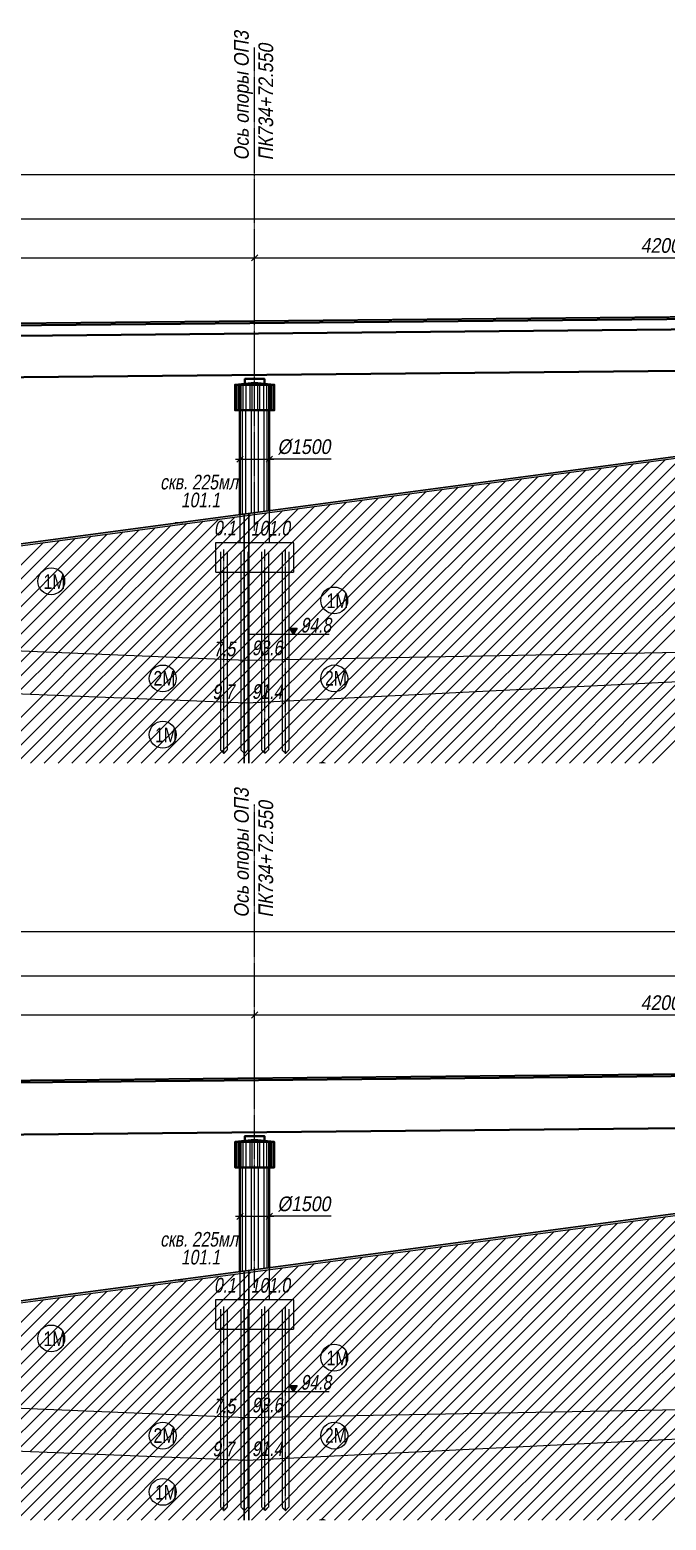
# Model space of a CAD drawing. Header units: millimetres. Extents: x 1864 to 10174863, y -4887456 to 5366151.
# Drawn here: x 9084154 to 9116706, y 274184 to 350395 of the extents above; entities that cross this region are included whole.
import ezdxf

# ---------------------------------------------------------------- set-up
doc = ezdxf.new("R2010")
doc.units = ezdxf.units.MM
doc.linetypes.add('CENTER', pattern=[50.8, 31.75, -6.35, 6.35, -6.35])
doc.linetypes.add('DASHED', pattern=[7, 5, -2, 0])
for name, color, linetype, lineweight in [('C-GEOL-GRSL', 94, 'Continuous', 15), ('S-BALK', 150, 'Continuous', 40), ('S-BETN', 2, 'Continuous', 40), ('S-GRID', 1, 'CENTER', 20), ('S-GRID-TRASSA', 4, 'CENTER', 30), ('S-OPOR', 2, 'Continuous', 40), ('S-OPOR-NVEL', 7, 'DASHED', 20), ('S-TEXT', 4, 'Continuous', 30), ('S-ZEML', 32, 'Земля1', 30), ('T-DIMS', 3, 'Continuous', 30), ('T-TEXT', 4, 'Continuous', 30)]:
    doc.layers.add(name, color=color, linetype=linetype, lineweight=lineweight)
for name, color, linetype in [('C-GEOL-PATT', 250, 'Continuous'), ('C-GEOL-SCVG', 60, 'Continuous'), ('S-PATT', 252, 'Continuous'), ('Текст', 7, 'Continuous')]:
    doc.layers.add(name, color=color, linetype=linetype)
doc.styles.add('TM', font='mipgost.shx', dxfattribs={"width": 0.9, "oblique": 10})
doc.styles.add('Тип А прямой', font='mipgost.shx', dxfattribs={"width": 0.8})
doc.linetypes.add('Земля1', pattern='A,24,[3,ltsnew.shx,S=6,R=0,X=-6,Y=-6],3,[3,ltsnew.shx,S=6,R=0,X=-6,Y=-6],3,[3,ltsnew.shx,S=6,R=0,X=-6,Y=-6],0', length=30)
doc.dimstyles.new('TM', dxfattribs={"dimscale": 0, "dimtxt": 3, "dimasz": 1.25, "dimexe": 0.9, "dimexo": 1, "dimgap": 1, "dimtad": 1, "dimdec": 0, "dimdsep": 46, "dimtxsty": 'TM', "dimblk1": 'OBLIQUE', "dimblk2": 'OBLIQUE', "dimsah": 1, "dimcen": 3, "dimdle": 0.9, "dimclrt": 7, "dimadec": 0, "dimazin": 0, "dimtfac": 1, "dimtdec": 0, "dimtmove": 1, "dimatfit": 2, "dimldrblk": 'NONE', "dimfxl": 1, "dimtfill": 1, "dimtolj": 1, "dimlwd": 15, "dimlwe": 15, "dimarcsym": 0})

# ---------------------------------------------------------------- blocks, each defined once
blk = doc.blocks.new('_OBLIQUE')
at = {"color": 0, "linetype": 'ByBlock', "lineweight": -2}
blk.add_line((0.5, 0.5), (-0.5, -0.5), dxfattribs=at)
blk = doc.blocks.new('*D759')
at = {"layer": 'Defpoints', "color": 0, "transparency": 16777216}
for p in [(9095655, 338736), (9095655, 335505), (9032655, 334899)]:
    blk.add_point(p, dxfattribs=at)
at = {"layer": 'T-DIMS', "color": 0, "linetype": 'Continuous', "lineweight": 15, "transparency": 16777216}
blk.add_line((9032430, 338736), (9095880, 338736), dxfattribs=at)
at = {"layer": 'T-DIMS', "color": 0, "lineweight": 15, "transparency": 16777216}
for p, q in [((9032655, 335149), (9032655, 338961)), ((9095655, 335755), (9095655, 338961))]:
    blk.add_line(p, q, dxfattribs=at)
at = {"layer": 'T-DIMS', "color": 0, "lineweight": 15, "transparency": 16777216, "xscale": 312.5, "yscale": 312.5, "zscale": 312.5, "rotation": 180}
blk.add_blockref('_OBLIQUE', (9032655, 338736), dxfattribs=at)
at = {"layer": 'T-DIMS', "color": 0, "lineweight": 15, "transparency": 16777216, "xscale": 312.5, "yscale": 312.5, "zscale": 312.5}
blk.add_blockref('_OBLIQUE', (9095655, 338736), dxfattribs=at)
at = {"layer": 'T-DIMS', "color": 7, "transparency": 16777216, "insert": (9064155, 339361), "char_height": 750, "attachment_point": 5, "style": 'TM', "bg_fill": 3, "box_fill_scale": 1.1, "bg_fill_color": 256, "bg_fill_true_color": 13158600, "bg_fill_transparency": 0}
blk.add_mtext('\\A1;63000', dxfattribs=at)
blk = doc.blocks.new('_None')
blk = doc.blocks.new('*D760')
at = {"layer": 'Defpoints', "color": 0, "transparency": 16777216}
for p in [(9137655, 338736), (9095655, 335505), (9137655, 335909)]:
    blk.add_point(p, dxfattribs=at)
at = {"layer": 'T-DIMS', "color": 0, "linetype": 'Continuous', "lineweight": 15, "transparency": 16777216}
blk.add_line((9095430, 338736), (9137880, 338736), dxfattribs=at)
at = {"layer": 'T-DIMS', "color": 0, "lineweight": 15, "transparency": 16777216}
for p, q in [((9095655, 335755), (9095655, 338961)), ((9137655, 336159), (9137655, 338961))]:
    blk.add_line(p, q, dxfattribs=at)
at = {"layer": 'T-DIMS', "color": 0, "lineweight": 15, "transparency": 16777216, "xscale": 312.5, "yscale": 312.5, "zscale": 312.5, "rotation": 180}
blk.add_blockref('_OBLIQUE', (9095655, 338736), dxfattribs=at)
at = {"layer": 'T-DIMS', "color": 0, "lineweight": 15, "transparency": 16777216, "xscale": 312.5, "yscale": 312.5, "zscale": 312.5}
blk.add_blockref('_OBLIQUE', (9137655, 338736), dxfattribs=at)
at = {"layer": 'T-DIMS', "color": 7, "transparency": 16777216, "insert": (9116655, 339361), "char_height": 750, "attachment_point": 5, "style": 'TM', "bg_fill": 3, "box_fill_scale": 1.1, "bg_fill_color": 256, "bg_fill_true_color": 13158600, "bg_fill_transparency": 0}
blk.add_mtext('\\A1;42000', dxfattribs=at)
blk = doc.blocks.new('*D748')
at = {"layer": 'Defpoints', "color": 0, "transparency": 16777216}
for p in [(9138055, 340732), (9138055, 335808), (8969255, 334183)]:
    blk.add_point(p, dxfattribs=at)
at = {"layer": 'T-DIMS', "color": 0, "linetype": 'Continuous', "lineweight": 15, "transparency": 16777216}
blk.add_line((8969030, 340732), (9138280, 340732), dxfattribs=at)
at = {"layer": 'T-DIMS', "color": 0, "lineweight": 15, "transparency": 16777216}
for p, q in [((8969255, 334433), (8969255, 340957)), ((9138055, 336058), (9138055, 340957))]:
    blk.add_line(p, q, dxfattribs=at)
at = {"layer": 'T-DIMS', "color": 0, "lineweight": 15, "transparency": 16777216, "xscale": 312.5, "yscale": 312.5, "zscale": 312.5, "rotation": 180}
blk.add_blockref('_OBLIQUE', (8969255, 340732), dxfattribs=at)
at = {"layer": 'T-DIMS', "color": 0, "lineweight": 15, "transparency": 16777216, "xscale": 312.5, "yscale": 312.5, "zscale": 312.5}
blk.add_blockref('_OBLIQUE', (9138055, 340732), dxfattribs=at)
at = {"layer": 'T-DIMS', "color": 7, "transparency": 16777216, "insert": (9053655, 341357), "char_height": 750, "attachment_point": 5, "style": 'TM', "bg_fill": 3, "box_fill_scale": 1.1, "bg_fill_color": 256, "bg_fill_true_color": 13158600, "bg_fill_transparency": 0}
blk.add_mtext('\\A1;168800', dxfattribs=at)
blk = doc.blocks.new('*D752')
at = {"layer": 'Defpoints', "color": 0, "transparency": 16777216}
for p in [(9144005, 342998), (9144005, 335745), (8963406, 334128)]:
    blk.add_point(p, dxfattribs=at)
at = {"layer": 'T-DIMS', "color": 0, "linetype": 'Continuous', "lineweight": 15, "transparency": 16777216}
blk.add_line((8963181, 342998), (9144230, 342998), dxfattribs=at)
at = {"layer": 'T-DIMS', "color": 0, "lineweight": 15, "transparency": 16777216}
for p, q in [((8963406, 334378), (8963406, 343223)), ((9144005, 335995), (9144005, 343223))]:
    blk.add_line(p, q, dxfattribs=at)
at = {"layer": 'T-DIMS', "color": 0, "lineweight": 15, "transparency": 16777216, "xscale": 312.5, "yscale": 312.5, "zscale": 312.5, "rotation": 180}
blk.add_blockref('_OBLIQUE', (8963406, 342998), dxfattribs=at)
at = {"layer": 'T-DIMS', "color": 0, "lineweight": 15, "transparency": 16777216, "xscale": 312.5, "yscale": 312.5, "zscale": 312.5}
blk.add_blockref('_OBLIQUE', (9144005, 342998), dxfattribs=at)
at = {"layer": 'T-DIMS', "color": 7, "transparency": 16777216, "insert": (9053705, 343623), "char_height": 750, "attachment_point": 5, "style": 'TM', "bg_fill": 3, "box_fill_scale": 1.1, "bg_fill_color": 256, "bg_fill_true_color": 13158600, "bg_fill_transparency": 0}
blk.add_mtext('\\A1;180600', dxfattribs=at)
blk = doc.blocks.new('*D765')
at = {"layer": 'Defpoints', "color": 0, "transparency": 16777216}
blk.add_point((9094905, 328440), dxfattribs=at)
at = {"layer": 'T-DIMS', "color": 0, "lineweight": 15, "transparency": 16777216}
for p, q in [((9094905, 328690), (9094905, 328665)), ((9096405, 328690), (9096405, 328665))]:
    blk.add_line(p, q, dxfattribs=at)
at = {"layer": 'T-DIMS', "color": 0, "linetype": 'Continuous', "lineweight": 15, "transparency": 16777216}
for p, q in [((9094680, 328440), (9096630, 328440)), ((9099576, 328440), (9096405, 328440))]:
    blk.add_line(p, q, dxfattribs=at)
at = {"layer": 'T-DIMS', "color": 0, "lineweight": 15, "transparency": 16777216, "xscale": 312.5, "yscale": 312.5, "zscale": 312.5, "rotation": 180}
blk.add_blockref('_OBLIQUE', (9094905, 328440), dxfattribs=at)
at = {"layer": 'T-DIMS', "color": 7, "transparency": 16777216, "insert": (9098176, 329065), "char_height": 750, "attachment_point": 5, "style": 'TM', "bg_fill": 3, "box_fill_scale": 1.1, "bg_fill_color": 256, "bg_fill_true_color": 13158600, "bg_fill_transparency": 0}
blk.add_mtext('\\A1;%%c1500', dxfattribs=at)
at = {"layer": 'Defpoints', "color": 0, "transparency": 16777216}
blk.add_point((9096405, 328440), dxfattribs=at)
blk.add_point((9096405, 328440), dxfattribs=at)
at = {"layer": 'T-DIMS', "color": 0, "lineweight": 15, "transparency": 16777216, "xscale": 312.5, "yscale": 312.5, "zscale": 312.5}
blk.add_blockref('_OBLIQUE', (9096405, 328440), dxfattribs=at)
blk = doc.blocks.new('*D737')
at = {"layer": 'Defpoints', "color": 0, "transparency": 16777216}
for p in [(9095655, 300018), (9095655, 296787), (9032655, 296180)]:
    blk.add_point(p, dxfattribs=at)
at = {"layer": 'T-DIMS', "color": 0, "linetype": 'Continuous', "lineweight": 15, "transparency": 16777216}
blk.add_line((9032430, 300018), (9095880, 300018), dxfattribs=at)
at = {"layer": 'T-DIMS', "color": 0, "lineweight": 15, "transparency": 16777216}
for p, q in [((9032655, 296430), (9032655, 300243)), ((9095655, 297037), (9095655, 300243))]:
    blk.add_line(p, q, dxfattribs=at)
at = {"layer": 'T-DIMS', "color": 0, "lineweight": 15, "transparency": 16777216, "xscale": 312.5, "yscale": 312.5, "zscale": 312.5, "rotation": 180}
blk.add_blockref('_OBLIQUE', (9032655, 300018), dxfattribs=at)
at = {"layer": 'T-DIMS', "color": 0, "lineweight": 15, "transparency": 16777216, "xscale": 312.5, "yscale": 312.5, "zscale": 312.5}
blk.add_blockref('_OBLIQUE', (9095655, 300018), dxfattribs=at)
at = {"layer": 'T-DIMS', "color": 7, "transparency": 16777216, "insert": (9064155, 300643), "char_height": 750, "attachment_point": 5, "style": 'TM', "bg_fill": 3, "box_fill_scale": 1.1, "bg_fill_color": 256, "bg_fill_true_color": 13158600, "bg_fill_transparency": 0}
blk.add_mtext('\\A1;63000', dxfattribs=at)
blk = doc.blocks.new('*D738')
at = {"layer": 'Defpoints', "color": 0, "transparency": 16777216}
for p in [(9137655, 300018), (9095655, 296787), (9137655, 297191)]:
    blk.add_point(p, dxfattribs=at)
at = {"layer": 'T-DIMS', "color": 0, "linetype": 'Continuous', "lineweight": 15, "transparency": 16777216}
blk.add_line((9095430, 300018), (9137880, 300018), dxfattribs=at)
at = {"layer": 'T-DIMS', "color": 0, "lineweight": 15, "transparency": 16777216}
for p, q in [((9095655, 297037), (9095655, 300243)), ((9137655, 297441), (9137655, 300243))]:
    blk.add_line(p, q, dxfattribs=at)
at = {"layer": 'T-DIMS', "color": 0, "lineweight": 15, "transparency": 16777216, "xscale": 312.5, "yscale": 312.5, "zscale": 312.5, "rotation": 180}
blk.add_blockref('_OBLIQUE', (9095655, 300018), dxfattribs=at)
at = {"layer": 'T-DIMS', "color": 0, "lineweight": 15, "transparency": 16777216, "xscale": 312.5, "yscale": 312.5, "zscale": 312.5}
blk.add_blockref('_OBLIQUE', (9137655, 300018), dxfattribs=at)
at = {"layer": 'T-DIMS', "color": 7, "transparency": 16777216, "insert": (9116655, 300643), "char_height": 750, "attachment_point": 5, "style": 'TM', "bg_fill": 3, "box_fill_scale": 1.1, "bg_fill_color": 256, "bg_fill_true_color": 13158600, "bg_fill_transparency": 0}
blk.add_mtext('\\A1;42000', dxfattribs=at)
blk = doc.blocks.new('*D729')
at = {"layer": 'Defpoints', "color": 0, "transparency": 16777216}
for p in [(9138055, 302014), (9138055, 297090), (8969255, 295465)]:
    blk.add_point(p, dxfattribs=at)
at = {"layer": 'T-DIMS', "color": 0, "linetype": 'Continuous', "lineweight": 15, "transparency": 16777216}
blk.add_line((8969030, 302014), (9138280, 302014), dxfattribs=at)
at = {"layer": 'T-DIMS', "color": 0, "lineweight": 15, "transparency": 16777216}
for p, q in [((8969255, 295715), (8969255, 302239)), ((9138055, 297340), (9138055, 302239))]:
    blk.add_line(p, q, dxfattribs=at)
at = {"layer": 'T-DIMS', "color": 0, "lineweight": 15, "transparency": 16777216, "xscale": 312.5, "yscale": 312.5, "zscale": 312.5, "rotation": 180}
blk.add_blockref('_OBLIQUE', (8969255, 302014), dxfattribs=at)
at = {"layer": 'T-DIMS', "color": 0, "lineweight": 15, "transparency": 16777216, "xscale": 312.5, "yscale": 312.5, "zscale": 312.5}
blk.add_blockref('_OBLIQUE', (9138055, 302014), dxfattribs=at)
at = {"layer": 'T-DIMS', "color": 7, "transparency": 16777216, "insert": (9053655, 302639), "char_height": 750, "attachment_point": 5, "style": 'TM', "bg_fill": 3, "box_fill_scale": 1.1, "bg_fill_color": 256, "bg_fill_true_color": 13158600, "bg_fill_transparency": 0}
blk.add_mtext('\\A1;168800', dxfattribs=at)
blk = doc.blocks.new('*D733')
at = {"layer": 'Defpoints', "color": 0, "transparency": 16777216}
for p in [(9144005, 304280), (9144005, 297027), (8963406, 295410)]:
    blk.add_point(p, dxfattribs=at)
at = {"layer": 'T-DIMS', "color": 0, "linetype": 'Continuous', "lineweight": 15, "transparency": 16777216}
blk.add_line((8963181, 304280), (9144230, 304280), dxfattribs=at)
at = {"layer": 'T-DIMS', "color": 0, "lineweight": 15, "transparency": 16777216}
for p, q in [((8963406, 295660), (8963406, 304505)), ((9144005, 297277), (9144005, 304505))]:
    blk.add_line(p, q, dxfattribs=at)
at = {"layer": 'T-DIMS', "color": 0, "lineweight": 15, "transparency": 16777216, "xscale": 312.5, "yscale": 312.5, "zscale": 312.5, "rotation": 180}
blk.add_blockref('_OBLIQUE', (8963406, 304280), dxfattribs=at)
at = {"layer": 'T-DIMS', "color": 0, "lineweight": 15, "transparency": 16777216, "xscale": 312.5, "yscale": 312.5, "zscale": 312.5}
blk.add_blockref('_OBLIQUE', (9144005, 304280), dxfattribs=at)
at = {"layer": 'T-DIMS', "color": 7, "transparency": 16777216, "insert": (9053705, 304905), "char_height": 750, "attachment_point": 5, "style": 'TM', "bg_fill": 3, "box_fill_scale": 1.1, "bg_fill_color": 256, "bg_fill_true_color": 13158600, "bg_fill_transparency": 0}
blk.add_mtext('\\A1;180600', dxfattribs=at)
blk = doc.blocks.new('*D746')
at = {"layer": 'Defpoints', "color": 0, "transparency": 16777216}
blk.add_point((9094905, 289722), dxfattribs=at)
at = {"layer": 'T-DIMS', "color": 0, "linetype": 'Continuous', "lineweight": 15, "transparency": 16777216}
for p, q in [((9094680, 289722), (9096630, 289722)), ((9099576, 289722), (9096405, 289722))]:
    blk.add_line(p, q, dxfattribs=at)
at = {"layer": 'T-DIMS', "color": 0, "lineweight": 15, "transparency": 16777216}
for p, q in [((9094905, 289972), (9094905, 289947)), ((9096405, 289972), (9096405, 289947))]:
    blk.add_line(p, q, dxfattribs=at)
at = {"layer": 'T-DIMS', "color": 0, "lineweight": 15, "transparency": 16777216, "xscale": 312.5, "yscale": 312.5, "zscale": 312.5, "rotation": 180}
blk.add_blockref('_OBLIQUE', (9094905, 289722), dxfattribs=at)
at = {"layer": 'T-DIMS', "color": 7, "transparency": 16777216, "insert": (9098176, 290347), "char_height": 750, "attachment_point": 5, "style": 'TM', "bg_fill": 3, "box_fill_scale": 1.1, "bg_fill_color": 256, "bg_fill_true_color": 13158600, "bg_fill_transparency": 0}
blk.add_mtext('\\A1;%%c1500', dxfattribs=at)
at = {"layer": 'Defpoints', "color": 0, "transparency": 16777216}
blk.add_point((9096405, 289722), dxfattribs=at)
blk.add_point((9096405, 289722), dxfattribs=at)
at = {"layer": 'T-DIMS', "color": 0, "lineweight": 15, "transparency": 16777216, "xscale": 312.5, "yscale": 312.5, "zscale": 312.5}
blk.add_blockref('_OBLIQUE', (9096405, 289722), dxfattribs=at)

msp = doc.modelspace()

# ---------------------------------------------------------------- hatches: boundary and pattern name
at = {"layer": 'C-GEOL-PATT'}
h = msp.add_hatch(dxfattribs=at)
h.set_pattern_fill('FG_35', color=256, scale=100, style=0)
h.set_pattern_definition([(0, (8968905.3, 224991.9), (600, 600), [500, -700]), (18.43495, (8969005.3, 224891.9), (600.0004, 600), [316.228, -1581.1386]), (161.56505, (8969305.3, 224791.9), (-600.0004, 600), [316.228, -1581.1386]), (26.56505, (8969105.3, 224691.9), (600.0002, 600.0001), [223.607, -2459.6748]), (135, (8969205.3, 224591.9), (-600, -600), [141.4214, -707.1068]), (71.56505, (8969105.3, 224291.9), (600.0001, 600.00035), [316.228, -1581.1397])])
h.paths.add_polyline_path([(8967605.3, 327691.9), (8969105.3, 327691.9), (8985805.3, 326696.2), (8993588.7, 322288.5), (9019745.7, 322291.4), (9024105.3, 323266.2), (9049405.3, 323506.2), (9060105.3, 326586.2), (9066805.3, 326426.2), (9077605.3, 323496.2), (9078805.3, 323466.2), (9095238.3, 325657.3), (9127405.3, 329946.2), (9138699.3, 330626.5), (9138723.6, 330528), (9127405.3, 329846.2), (9095238.3, 325557.3), (9078805.3, 323366.2), (9077605.3, 323396.2), (9066805.3, 326326.2), (9060105.3, 326486.2), (9049405.3, 323406.2), (9024105.3, 323166.2), (9019733, 322288.5), (8993367.1, 322314), (8985805.3, 326596.2), (8969105.3, 327591.9), (8967605.3, 327591.9)])
h = msp.add_hatch(dxfattribs=at)
h.set_pattern_fill('FG_35', color=256, scale=100, style=0)
h.set_pattern_definition([(0, (8968905.3, 186273.6), (600, 600), [500, -700]), (18.43495, (8969005.3, 186173.6), (600.0004, 600), [316.228, -1581.1386]), (161.56505, (8969305.3, 186073.6), (-600.0004, 600), [316.228, -1581.1386]), (26.56505, (8969105.3, 185973.6), (600.0002, 600.0001), [223.607, -2459.6748]), (135, (8969205.3, 185873.6), (-600, -600), [141.4214, -707.1068]), (71.56505, (8969105.3, 185573.6), (600.0001, 600.00035), [316.228, -1581.1397])])
h.paths.add_polyline_path([(8967605.3, 288973.6), (8969105.3, 288973.6), (8985805.3, 287977.9), (8993588.7, 283570.2), (9019745.7, 283573), (9024105.3, 284547.9), (9049405.3, 284787.9), (9060105.3, 287867.9), (9066805.3, 287707.9), (9077605.3, 284777.9), (9078805.3, 284747.9), (9095238.3, 286938.9), (9127405.3, 291227.9), (9138699.3, 291908.2), (9138723.6, 291809.7), (9127405.3, 291127.9), (9095238.3, 286838.9), (9078805.3, 284647.9), (9077605.3, 284677.9), (9066805.3, 287607.9), (9060105.3, 287767.9), (9049405.3, 284687.9), (9024105.3, 284447.9), (9019733, 283570.2), (8993367.1, 283595.7), (8985805.3, 287877.9), (8969105.3, 288873.6), (8967605.3, 288873.6)])
at = {"layer": 'Текст'}
h = msp.add_hatch(color=5, dxfattribs=at)
h.dxf.hatch_style = 1
h.paths.add_polyline_path([(9097440.3, 319790.5), (9097636.8, 319490.7), (9097833.3, 319790.5)])
h = msp.add_hatch(color=5, dxfattribs=at)
h.dxf.hatch_style = 1
h.paths.add_polyline_path([(9097440.3, 281072.2), (9097636.8, 280772.4), (9097833.3, 281072.2)])

# ---------------------------------------------------------------- linework, layer by layer
at = {"layer": 'C-GEOL-GRSL'}
for p, q in [((9032225.3, 320791.9), (9095238.3, 318154)), ((9095238.3, 318154), (9137133.3, 318933)), ((9095239, 315960.5), (9032225.3, 318491.9)), ((9137135.4, 318030.8), (9095239, 315960.5)), ((9032225.3, 282073.6), (9095238.3, 279435.7)), ((9095239, 277242.2), (9032225.3, 279773.6)), ((9095238.3, 279435.7), (9137133.3, 280214.7)), ((9137135.4, 279312.5), (9095239, 277242.2))]:
    msp.add_line(p, q, dxfattribs=at)
for points in [[(9019733, 322288.5), (9020187, 322290), (9024105.3, 323166.2), (9049405.3, 323406.2), (9060105.3, 326486.2), (9066805.3, 326326.2), (9077605.3, 323396.2), (9078805.3, 323366.2), (9127405.3, 329846.2), (9138723.6, 330528)], [(9019733, 283570.2), (9020187, 283571.7), (9024105.3, 284447.9), (9049405.3, 284687.9), (9060105.3, 287767.9), (9066805.3, 287607.9), (9077605.3, 284677.9), (9078805.3, 284647.9), (9127405.3, 291127.9), (9138723.6, 291809.7)]]:
    msp.add_lwpolyline(points, dxfattribs=at)
for centre in [(9085248.9, 322195.4), (9099725, 321215.1), (9090955.3, 317225), (9099727.8, 317228), (9090955.3, 314351.9), (9085248.9, 283477.1), (9099725, 282496.8), (9090955.3, 278506.7), (9099727.8, 278509.7), (9090955.3, 275633.6)]:
    msp.add_circle(centre, 687.5, dxfattribs=at)
for centre in [(9099117.1, 312230.1), (9099117.1, 273511.8)]:
    msp.add_arc(centre, 687.5, 77.829899, 102.170101, dxfattribs=at)
at = {"layer": 'C-GEOL-PATT', "linetype": 'Continuous', "ltscale": 1.75}
for p, q in [((9112383.1, 318472.8), (9123195.2, 329284.9)), ((9113103.6, 318486.2), (9124011.1, 329393.6)), ((9113824.1, 318499.6), (9124827, 329502.4)), ((9114544.6, 318513), (9125642.9, 329611.2)), ((9115265.1, 318526.4), (9126458.8, 329720)), ((9115985.6, 318539.8), (9127274.7, 329828.8)), ((9107339.7, 318379), (9117484, 328523.4)), ((9108060.2, 318392.4), (9118299.9, 328632.2)), ((9108780.7, 318405.8), (9119115.8, 328740.9)), ((9109501.2, 318419.2), (9119931.7, 328849.7)), ((9110221.7, 318432.6), (9120747.6, 328958.5)), ((9110942.2, 318446), (9121563.5, 329067.3)), ((9111662.6, 318459.4), (9122379.4, 329176.1)), ((9102296.2, 318285.2), (9111772.9, 327761.9)), ((9103016.7, 318298.6), (9112588.7, 327870.7)), ((9103737.2, 318312), (9113404.6, 327979.4)), ((9104457.7, 318325.4), (9114220.5, 328088.2)), ((9105178.2, 318338.8), (9115036.4, 328197)), ((9105898.7, 318352.2), (9115852.3, 328305.8)), ((9106619.2, 318365.6), (9116668.2, 328414.6)), ((9097252.7, 318191.4), (9106061.7, 327000.4)), ((9097973.2, 318204.8), (9106877.5, 327109.2)), ((9098693.7, 318218.2), (9107693.4, 327218)), ((9099414.2, 318231.6), (9108509.3, 327326.7)), ((9100134.7, 318245), (9109325.2, 327435.5)), ((9100855.2, 318258.4), (9110141.1, 327544.3)), ((9101575.7, 318271.8), (9110957, 327653.1)), ((9092385, 318273.4), (9100350.5, 326238.9)), ((9093063.7, 318245), (9101166.4, 326347.7)), ((9093742.4, 318216.6), (9101982.2, 326456.5)), ((9094421.1, 318188.2), (9102798.1, 326565.2)), ((9095099.8, 318159.8), (9103614, 326674)), ((9095811.7, 318164.6), (9104429.9, 326782.8)), ((9096532.2, 318178), (9105245.8, 326891.6)), ((9087634.2, 318472.3), (9094639.3, 325477.4)), ((9088312.9, 318443.9), (9095455.2, 325586.2)), ((9088991.6, 318415.5), (9096271, 325695)), ((9089670.3, 318387.1), (9097086.9, 325803.8)), ((9090348.9, 318358.7), (9097902.8, 325912.5)), ((9091027.6, 318330.2), (9098718.7, 326021.3)), ((9091706.3, 318301.8), (9099534.6, 326130.1)), ((9082883.4, 318671.2), (9088928.1, 324715.9)), ((9083562.1, 318642.8), (9089744, 324824.7)), ((9084240.7, 318614.4), (9090559.9, 324933.5)), ((9084919.4, 318586), (9091375.7, 325042.3)), ((9085598.1, 318557.5), (9092191.6, 325151)), ((9086276.8, 318529.1), (9093007.5, 325259.8)), ((9086955.5, 318500.7), (9093823.4, 325368.6)), ((9079489.9, 318813.3), (9084848.7, 324172)), ((9080168.6, 318784.8), (9085664.5, 324280.8)), ((9080847.3, 318756.4), (9086480.4, 324389.6)), ((9081526, 318728), (9087296.3, 324498.3)), ((9082204.7, 318699.6), (9088112.2, 324607.1)), ((9113176.5, 312902.2), (9117332.7, 317058.4)), ((9113883.6, 312902.2), (9118076.7, 317095.4)), ((9114590.7, 312902.2), (9118820.8, 317132.3)), ((9115297.8, 312902.2), (9119564.9, 317169.3)), ((9116004.9, 312902.2), (9120308.9, 317206.3)), ((9081357, 312902.2), (9084833.3, 316378.6)), ((9082064.1, 312902.2), (9085513.1, 316351.2)), ((9082771.2, 312902.2), (9086192.9, 316323.9)), ((9083478.3, 312902.2), (9086872.7, 316296.6)), ((9098327.4, 312902.2), (9101707.2, 316282)), ((9099034.5, 312902.2), (9102451.2, 316319)), ((9099741.6, 312902.2), (9103195.3, 316355.9)), ((9100448.7, 312902.2), (9103939.4, 316392.9)), ((9101155.8, 312902.2), (9104683.5, 316429.9)), ((9101862.9, 312902.2), (9105427.5, 316466.8)), ((9102570, 312902.2), (9106171.6, 316503.8)), ((9103277.1, 312902.2), (9106915.7, 316540.8)), ((9103984.2, 312902.2), (9107659.7, 316577.8)), ((9104691.3, 312902.2), (9108403.8, 316614.7)), ((9105398.4, 312902.2), (9109147.9, 316651.7)), ((9106105.5, 312902.2), (9109891.9, 316688.7)), ((9106812.6, 312902.2), (9110636, 316725.6)), ((9107519.7, 312902.2), (9111380.1, 316762.6)), ((9108226.8, 312902.2), (9112124.2, 316799.6)), ((9108933.9, 312902.2), (9112868.2, 316836.6)), ((9109641, 312902.2), (9113612.3, 316873.5)), ((9110348.1, 312902.2), (9114356.4, 316910.5)), ((9111055.2, 312902.2), (9115100.4, 316947.5)), ((9111762.3, 312902.2), (9115844.5, 316984.4)), ((9112469.4, 312902.2), (9116588.6, 317021.4)), ((9084185.4, 312902.2), (9087552.5, 316269.3)), ((9084892.5, 312902.2), (9088232.3, 316242)), ((9085599.6, 312902.2), (9088912.1, 316214.7)), ((9086306.7, 312902.2), (9089591.9, 316187.4)), ((9087013.8, 312902.2), (9090271.7, 316160.1)), ((9087720.9, 312902.2), (9090951.5, 316132.8)), ((9088428, 312902.2), (9091631.2, 316105.5)), ((9089135.1, 312902.2), (9092311, 316078.2)), ((9089842.2, 312902.2), (9092990.8, 316050.9)), ((9090549.3, 312902.2), (9093670.6, 316023.5)), ((9091256.4, 312902.2), (9094350.4, 315996.2)), ((9091963.5, 312902.2), (9095030.2, 315968.9)), ((9092670.6, 312902.2), (9095754.6, 315986.2)), ((9093377.7, 312902.2), (9096498.7, 316023.2)), ((9094084.8, 312902.2), (9097242.7, 316060.2)), ((9094791.9, 312902.2), (9097986.8, 316097.1)), ((9095499, 312902.2), (9098730.9, 316134.1)), ((9096206.1, 312902.2), (9099475, 316171.1)), ((9096913.2, 312902.2), (9100219, 316208)), ((9097620.3, 312902.2), (9100963.1, 316245)), ((9111662.6, 279741.1), (9122379.4, 290457.8)), ((9112383.1, 279754.5), (9123195.2, 290566.5)), ((9113103.6, 279767.8), (9124011.1, 290675.3)), ((9113824.1, 279781.2), (9124827, 290784.1)), ((9114544.6, 279794.6), (9125642.9, 290892.9)), ((9115265.1, 279808), (9126458.8, 291001.7)), ((9115985.6, 279821.4), (9127274.7, 291110.5)), ((9106619.2, 279647.3), (9116668.2, 289696.3)), ((9107339.7, 279660.7), (9117484, 289805)), ((9108060.2, 279674.1), (9118299.9, 289913.8)), ((9108780.7, 279687.5), (9119115.8, 290022.6)), ((9109501.2, 279700.9), (9119931.7, 290131.4)), ((9110221.7, 279714.3), (9120747.6, 290240.2)), ((9110942.2, 279727.7), (9121563.5, 290349)), ((9101575.7, 279553.5), (9110957, 288934.8)), ((9102296.2, 279566.9), (9111772.9, 289043.6)), ((9103016.7, 279580.3), (9112588.7, 289152.3)), ((9103737.2, 279593.7), (9113404.6, 289261.1)), ((9104457.7, 279607.1), (9114220.5, 289369.9)), ((9105178.2, 279620.5), (9115036.4, 289478.7)), ((9105898.7, 279633.9), (9115852.3, 289587.5)), ((9096532.2, 279459.7), (9105245.8, 288173.3)), ((9097252.7, 279473.1), (9106061.7, 288282.1)), ((9097973.2, 279486.5), (9106877.5, 288390.8)), ((9098693.7, 279499.9), (9107693.4, 288499.6)), ((9099414.2, 279513.3), (9108509.3, 288608.4)), ((9100134.7, 279526.7), (9109325.2, 288717.2)), ((9100855.2, 279540.1), (9110141.1, 288826)), ((9091706.3, 279583.5), (9099534.6, 287411.8)), ((9092385, 279555.1), (9100350.5, 287520.6)), ((9093063.7, 279526.7), (9101166.4, 287629.4)), ((9093742.4, 279498.3), (9101982.2, 287738.1)), ((9094421.1, 279469.9), (9102798.1, 287846.9)), ((9095099.8, 279441.5), (9103614, 287955.7)), ((9095811.7, 279446.3), (9104429.9, 288064.5)), ((9086955.5, 279782.4), (9093823.4, 286650.3)), ((9087634.2, 279754), (9094639.3, 286759.1)), ((9088312.9, 279725.6), (9095455.2, 286867.9)), ((9088991.6, 279697.2), (9096271, 286976.6)), ((9089670.3, 279668.8), (9097086.9, 287085.4)), ((9090348.9, 279640.3), (9097902.8, 287194.2)), ((9091027.6, 279611.9), (9098718.7, 287303)), ((9082204.7, 279981.3), (9088112.2, 285888.8)), ((9082883.4, 279952.9), (9088928.1, 285997.6)), ((9083562.1, 279924.5), (9089744, 286106.4)), ((9084240.7, 279896.1), (9090559.9, 286215.2)), ((9084919.4, 279867.6), (9091375.7, 286323.9)), ((9085598.1, 279839.2), (9092191.6, 286432.7)), ((9086276.8, 279810.8), (9093007.5, 286541.5)), ((9079489.9, 280094.9), (9084848.7, 285453.7)), ((9080168.6, 280066.5), (9085664.5, 285562.4)), ((9080847.3, 280038.1), (9086480.4, 285671.2)), ((9081526, 280009.7), (9087296.3, 285780)), ((9110348.1, 274183.9), (9114356.4, 278192.2)), ((9111055.2, 274183.9), (9115100.4, 278229.1)), ((9111762.3, 274183.9), (9115844.5, 278266.1)), ((9112469.4, 274183.9), (9116588.6, 278303.1)), ((9113176.5, 274183.9), (9117332.7, 278340.1)), ((9113883.6, 274183.9), (9118076.7, 278377)), ((9114590.7, 274183.9), (9118820.8, 278414)), ((9115297.8, 274183.9), (9119564.9, 278451)), ((9116004.9, 274183.9), (9120308.9, 278487.9)), ((9081357, 274183.9), (9084833.3, 277660.2)), ((9082064.1, 274183.9), (9085513.1, 277632.9)), ((9082771.2, 274183.9), (9086192.9, 277605.6)), ((9083478.3, 274183.9), (9086872.7, 277578.3)), ((9084185.4, 274183.9), (9087552.5, 277551)), ((9084892.5, 274183.9), (9088232.3, 277523.7)), ((9085599.6, 274183.9), (9088912.1, 277496.4)), ((9086306.7, 274183.9), (9089591.9, 277469.1)), ((9087013.8, 274183.9), (9090271.7, 277441.8)), ((9087720.9, 274183.9), (9090951.5, 277414.5)), ((9095499, 274183.9), (9098730.9, 277415.8)), ((9096206.1, 274183.9), (9099475, 277452.8)), ((9096913.2, 274183.9), (9100219, 277489.7)), ((9097620.3, 274183.9), (9100963.1, 277526.7)), ((9098327.4, 274183.9), (9101707.2, 277563.7)), ((9099034.5, 274183.9), (9102451.2, 277600.6)), ((9099741.6, 274183.9), (9103195.3, 277637.6)), ((9100448.7, 274183.9), (9103939.4, 277674.6)), ((9101155.8, 274183.9), (9104683.5, 277711.6)), ((9101862.9, 274183.9), (9105427.5, 277748.5)), ((9102570, 274183.9), (9106171.6, 277785.5)), ((9103277.1, 274183.9), (9106915.7, 277822.5)), ((9103984.2, 274183.9), (9107659.7, 277859.4)), ((9104691.3, 274183.9), (9108403.8, 277896.4)), ((9105398.4, 274183.9), (9109147.9, 277933.4)), ((9106105.5, 274183.9), (9109891.9, 277970.4)), ((9106812.6, 274183.9), (9110636, 278007.3)), ((9107519.7, 274183.9), (9111380.1, 278044.3)), ((9108226.8, 274183.9), (9112124.2, 278081.3)), ((9108933.9, 274183.9), (9112868.2, 278118.2)), ((9109641, 274183.9), (9113612.3, 278155.2)), ((9088428, 274183.9), (9091631.2, 277387.2)), ((9089135.1, 274183.9), (9092311, 277359.8)), ((9089842.2, 274183.9), (9092990.8, 277332.5)), ((9090549.3, 274183.9), (9093670.6, 277305.2)), ((9091256.4, 274183.9), (9094350.4, 277277.9)), ((9091963.5, 274183.9), (9095030.2, 277250.6)), ((9092670.6, 274183.9), (9095754.6, 277267.9)), ((9093377.7, 274183.9), (9096498.7, 277304.9)), ((9094084.8, 274183.9), (9097242.7, 277341.8)), ((9094791.9, 274183.9), (9097986.8, 277378.8))]:
    msp.add_line(p, q, dxfattribs=at)
at = {"layer": 'C-GEOL-PATT', "linetype": 'Continuous'}
for p, q in [((9082114.2, 316487.8), (9084240.7, 318614.4)), ((9082794, 316460.5), (9084919.4, 318586)), ((9115838.5, 316978.4), (9117426.6, 318566.5)), ((9116582.4, 317015.2), (9118147.1, 318579.9)), ((9083473.7, 316433.2), (9085598.1, 318557.5)), ((9084153.5, 316405.9), (9086276.8, 318529.1)), ((9084833.3, 316378.6), (9086955.5, 318500.7)), ((9085513.1, 316351.2), (9087634.2, 318472.3)), ((9086192.9, 316323.9), (9088312.9, 318443.9)), ((9086872.7, 316296.6), (9088991.6, 318415.5)), ((9087552.5, 316269.3), (9089670.3, 318387.1)), ((9088232.3, 316242), (9090348.9, 318358.7)), ((9088912.1, 316214.7), (9091027.6, 318330.2)), ((9089591.9, 316187.4), (9091706.3, 318301.8)), ((9090271.7, 316160.1), (9092385, 318273.4)), ((9090951.5, 316132.8), (9093063.7, 318245)), ((9091631.2, 316105.5), (9093742.4, 318216.6)), ((9092311, 316078.2), (9094421.1, 318188.2)), ((9092990.8, 316050.9), (9095099.8, 318159.8)), ((9093670.6, 316023.5), (9095811.7, 318164.6)), ((9094350.4, 315996.2), (9096532.2, 318178)), ((9095030.2, 315968.9), (9097252.7, 318191.4)), ((9095754.4, 315986), (9097973.2, 318204.8)), ((9096498.2, 316022.8), (9098693.7, 318218.2)), ((9097242.1, 316059.5), (9099414.2, 318231.6)), ((9097986, 316096.3), (9100134.7, 318245)), ((9098729.8, 316133), (9100855.2, 318258.4)), ((9099473.7, 316169.8), (9101575.7, 318271.8)), ((9100217.5, 316206.5), (9102296.2, 318285.2)), ((9100961.4, 316243.3), (9103016.7, 318298.6)), ((9101705.2, 316280.1), (9103737.2, 318312)), ((9102449.1, 316316.8), (9104457.7, 318325.4)), ((9103192.9, 316353.6), (9105178.2, 318338.8)), ((9103936.8, 316390.3), (9105898.7, 318352.2)), ((9104680.7, 316427.1), (9106619.2, 318365.6)), ((9105424.5, 316463.8), (9107339.7, 318379)), ((9106168.4, 316500.6), (9108060.2, 318392.4)), ((9106912.2, 316537.4), (9108780.7, 318405.8)), ((9107656.1, 316574.1), (9109501.2, 318419.2)), ((9108399.9, 316610.9), (9110221.7, 318432.6)), ((9109143.8, 316647.6), (9110942.2, 318446)), ((9109887.7, 316684.4), (9111662.6, 318459.4)), ((9110631.5, 316721.1), (9112383.1, 318472.8)), ((9111375.4, 316757.9), (9113103.6, 318486.2)), ((9112119.2, 316794.6), (9113824.1, 318499.6)), ((9112863.1, 316831.4), (9114544.6, 318513)), ((9113606.9, 316868.2), (9115265.1, 318526.4)), ((9114350.8, 316904.9), (9115985.6, 318539.8)), ((9115094.6, 316941.7), (9116706.1, 318553.1)), ((9082114.2, 277769.5), (9084240.7, 279896.1)), ((9082794, 277742.2), (9084919.4, 279867.6)), ((9083473.7, 277714.9), (9085598.1, 279839.2)), ((9084153.5, 277687.5), (9086276.8, 279810.8)), ((9084833.3, 277660.2), (9086955.5, 279782.4)), ((9085513.1, 277632.9), (9087634.2, 279754)), ((9086192.9, 277605.6), (9088312.9, 279725.6)), ((9086872.7, 277578.3), (9088991.6, 279697.2)), ((9107656.1, 277855.8), (9109501.2, 279700.9)), ((9108399.9, 277892.5), (9110221.7, 279714.3)), ((9109143.8, 277929.3), (9110942.2, 279727.7)), ((9109887.7, 277966.1), (9111662.6, 279741.1)), ((9110631.5, 278002.8), (9112383.1, 279754.5)), ((9111375.4, 278039.6), (9113103.6, 279767.8)), ((9112119.2, 278076.3), (9113824.1, 279781.2)), ((9112863.1, 278113.1), (9114544.6, 279794.6)), ((9113606.9, 278149.8), (9115265.1, 279808)), ((9114350.8, 278186.6), (9115985.6, 279821.4)), ((9115094.6, 278223.4), (9116706.1, 279834.8)), ((9115838.5, 278260.1), (9117426.6, 279848.2)), ((9116582.4, 278296.9), (9118147.1, 279861.6)), ((9087552.5, 277551), (9089670.3, 279668.8)), ((9088232.3, 277523.7), (9090348.9, 279640.3)), ((9088912.1, 277496.4), (9091027.6, 279611.9)), ((9089591.9, 277469.1), (9091706.3, 279583.5)), ((9090271.7, 277441.8), (9092385, 279555.1)), ((9090951.5, 277414.5), (9093063.7, 279526.7)), ((9091631.2, 277387.2), (9093742.4, 279498.3)), ((9092311, 277359.8), (9094421.1, 279469.9)), ((9092990.8, 277332.5), (9095099.8, 279441.5)), ((9093670.6, 277305.2), (9095811.7, 279446.3)), ((9094350.4, 277277.9), (9096532.2, 279459.7)), ((9095030.2, 277250.6), (9097252.7, 279473.1)), ((9095754.4, 277267.7), (9097973.2, 279486.5)), ((9096498.2, 277304.4), (9098693.7, 279499.9)), ((9097242.1, 277341.2), (9099414.2, 279513.3)), ((9097986, 277378), (9100134.7, 279526.7)), ((9098729.8, 277414.7), (9100855.2, 279540.1)), ((9099473.7, 277451.5), (9101575.7, 279553.5)), ((9100217.5, 277488.2), (9102296.2, 279566.9)), ((9100961.4, 277525), (9103016.7, 279580.3)), ((9101705.2, 277561.7), (9103737.2, 279593.7)), ((9102449.1, 277598.5), (9104457.7, 279607.1)), ((9103192.9, 277635.3), (9105178.2, 279620.5)), ((9103936.8, 277672), (9105898.7, 279633.9)), ((9104680.7, 277708.8), (9106619.2, 279647.3)), ((9105424.5, 277745.5), (9107339.7, 279660.7)), ((9106168.4, 277782.3), (9108060.2, 279674.1)), ((9106912.2, 277819), (9108780.7, 279687.5))]:
    msp.add_line(p, q, dxfattribs=at)
at = {"layer": 'C-GEOL-SCVG'}
for points in [[(9091587.8, 325197.2), (9091987.8, 325197.2)], [(9091587.8, 286478.9), (9091987.8, 286478.9)]]:
    msp.add_lwpolyline(points, dxfattribs=at)
at = {"layer": 'S-BALK'}
for points in [[(8969255.3, 295464.9), (9138055.3, 297089.8)], [(8970319.9, 292820), (9137066.4, 294425.2)]]:
    msp.add_lwpolyline(points, dxfattribs=at)
at = {"layer": 'S-BETN'}
for points in [[(8969255.3, 334183.2), (9138055.3, 335808.1)], [(8969255.3, 333643.2), (9138055.3, 335268.1)], [(8970319.9, 331538.3), (9137066.4, 333143.5)]]:
    msp.add_lwpolyline(points, dxfattribs=at)
at = {"layer": 'S-GRID'}
for p, q in [((9095655.3, 324784.7), (9095655.3, 349497)), ((9094080.3, 313394), (9094080.3, 323821.9)), ((9095130.3, 313394), (9095130.3, 323821.9)), ((9096180.3, 313394), (9096180.3, 323821.9)), ((9097230.3, 313394), (9097230.3, 323821.9)), ((9095655.3, 286066.4), (9095655.3, 310778.7)), ((9094080.3, 274675.7), (9094080.3, 285103.6)), ((9095130.3, 274675.7), (9095130.3, 285103.6)), ((9096180.3, 274675.7), (9096180.3, 285103.6)), ((9097230.3, 274675.7), (9097230.3, 285103.6))]:
    msp.add_line(p, q, dxfattribs=at)
at = {"layer": 'S-GRID-TRASSA', "linetype": 'DASHED', "lineweight": 30}
for points in [[(8923105.3, 333952.8), (8923204.3, 333953.2), (8928121.9, 333977.8), (8933039.4, 334005.1), (8937956.9, 334035), (8942874.4, 334067.7), (8943105.3, 334069.3), (8947791.9, 334103), (8952709.5, 334140.9), (8957627, 334181.6), (8962544.5, 334224.9), (8963105.3, 334230), (8967462, 334270.9), (9223105.3, 336731.9)], [(8923105.3, 295234.4), (8923204.3, 295234.9), (8928121.9, 295259.5), (8933039.4, 295286.8), (8937956.9, 295316.7), (8942874.4, 295349.3), (8943105.3, 295350.9), (8947791.9, 295384.6), (8952709.5, 295422.6), (8957627, 295463.3), (8962544.5, 295506.6), (8963105.3, 295511.7), (8967462, 295552.6), (9223105.3, 298013.5)]]:
    msp.add_lwpolyline(points, dxfattribs=at)
at = {"layer": 'S-OPOR'}
for p, q in [((9094655.3, 332243.8), (9096655.3, 332243.8)), ((9094905.3, 330943.8), (9094905.3, 325612.9)), ((9096405.3, 330943.8), (9096405.3, 325812.9)), ((9094655.3, 293525.5), (9096655.3, 293525.5)), ((9094905.3, 292225.5), (9094905.3, 286894.5)), ((9096405.3, 292225.5), (9096405.3, 287094.5))]:
    msp.add_line(p, q, dxfattribs=at)
at = {"layer": 'S-OPOR', "lineweight": 30}
for p, q in [((9095113.3, 325640.6), (9095113.3, 312902.2)), ((9095363.3, 325673.9), (9095363.3, 312902.2)), ((9095113.3, 286922.3), (9095113.3, 274183.9)), ((9095363.3, 286955.6), (9095363.3, 274183.9))]:
    msp.add_line(p, q, dxfattribs=at)
at = {"layer": 'S-OPOR'}
for points in [[(9095655.3, 332343.8), (9096655.3, 332243.8), (9096655.3, 330943.8), (9094655.3, 330943.8), (9094655.3, 332243.8)], [(9095655.3, 293625.5), (9096655.3, 293525.5), (9096655.3, 292225.5), (9094655.3, 292225.5), (9094655.3, 293525.5)]]:
    msp.add_lwpolyline(points, close=True, dxfattribs=at)
for points in [[(9096155.3, 332294), (9096155.3, 332543.8), (9095155.3, 332543.8), (9095155.3, 332293.7)], [(9096155.3, 293575.6), (9096155.3, 293825.5), (9095155.3, 293825.5), (9095155.3, 293575.4)]]:
    msp.add_lwpolyline(points, dxfattribs=at)
at = {"layer": 'S-OPOR-NVEL'}
for p, q in [((9094905.3, 325612.9), (9094905.3, 324169)), ((9096405.3, 325812.9), (9096405.3, 324169)), ((9093905.3, 323694), (9093905.3, 313569)), ((9094255.3, 323694), (9094255.3, 313569)), ((9094955.3, 323694), (9094955.3, 313569)), ((9095305.3, 323694), (9095305.3, 313569)), ((9096005.3, 323694), (9096005.3, 313569)), ((9096355.3, 323694), (9096355.3, 313569)), ((9097055.3, 323694), (9097055.3, 313569)), ((9097405.3, 323694), (9097405.3, 313569)), ((9093905.3, 313569), (9094080.3, 313394)), ((9094080.3, 313394), (9094255.3, 313569)), ((9094955.3, 313569), (9095130.3, 313394)), ((9095130.3, 313394), (9095305.3, 313569)), ((9096005.3, 313569), (9096180.3, 313394)), ((9096180.3, 313394), (9096355.3, 313569)), ((9097055.3, 313569), (9097230.3, 313394)), ((9097230.3, 313394), (9097405.3, 313569)), ((9094905.3, 286894.5), (9094905.3, 285450.7)), ((9096405.3, 287094.5), (9096405.3, 285450.7)), ((9093905.3, 284975.7), (9093905.3, 274850.7)), ((9094255.3, 284975.7), (9094255.3, 274850.7)), ((9094955.3, 284975.7), (9094955.3, 274850.7)), ((9095305.3, 284975.7), (9095305.3, 274850.7)), ((9096005.3, 284975.7), (9096005.3, 274850.7)), ((9096355.3, 284975.7), (9096355.3, 274850.7)), ((9097055.3, 284975.7), (9097055.3, 274850.7)), ((9097405.3, 284975.7), (9097405.3, 274850.7)), ((9093905.3, 274850.7), (9094080.3, 274675.7)), ((9094080.3, 274675.7), (9094255.3, 274850.7)), ((9094955.3, 274850.7), (9095130.3, 274675.7)), ((9095130.3, 274675.7), (9095305.3, 274850.7)), ((9096005.3, 274850.7), (9096180.3, 274675.7)), ((9096180.3, 274675.7), (9096355.3, 274850.7)), ((9097055.3, 274850.7), (9097230.3, 274675.7)), ((9097230.3, 274675.7), (9097405.3, 274850.7))]:
    msp.add_line(p, q, dxfattribs=at)
for points in [[(9097655.3, 322669), (9097655.3, 324169), (9093655.3, 324169), (9093655.3, 322669)], [(9097655.3, 283950.7), (9097655.3, 285450.7), (9093655.3, 285450.7), (9093655.3, 283950.7)]]:
    msp.add_lwpolyline(points, close=True, dxfattribs=at)
at = {"layer": 'S-PATT'}
for p, q in [((9095655.3, 332343.8), (9095205.3, 332243.8)), ((9095405.3, 332243.8), (9095655.3, 332343.8)), ((9095655.3, 332343.8), (9095655.3, 332243.8)), ((9095655.3, 332343.8), (9095905.3, 332243.8)), ((9095655.3, 332343.8), (9096105.3, 332243.8)), ((9094730.3, 332243.8), (9094730.3, 330943.8)), ((9094805.3, 332243.8), (9094805.3, 330943.8)), ((9094880.3, 332243.8), (9094880.3, 330943.8)), ((9094955.3, 332243.8), (9094955.3, 330943.8)), ((9095055.3, 332243.8), (9095055.3, 330943.8)), ((9095205.3, 332243.8), (9095205.3, 330943.8)), ((9095405.3, 332243.8), (9095405.3, 330943.8)), ((9095505.3, 332243.8), (9095505.3, 330943.8)), ((9095805.3, 332243.8), (9095805.3, 330943.8)), ((9095905.3, 332243.8), (9095905.3, 330943.8)), ((9096105.3, 332243.8), (9096105.3, 330943.8)), ((9096255.3, 332243.8), (9096255.3, 330943.8)), ((9096355.3, 332243.8), (9096355.3, 330943.8)), ((9096430.3, 332243.8), (9096430.3, 330943.8)), ((9096505.3, 332243.8), (9096505.3, 330943.8)), ((9096580.3, 332243.8), (9096580.3, 330943.8)), ((9095024.3, 330943.8), (9095024.3, 325628.7)), ((9095192.7, 330943.8), (9095192.7, 325651.2)), ((9095473.2, 330943.8), (9095473.2, 325688.6)), ((9095837.4, 330943.8), (9095837.4, 325737.1)), ((9096117.9, 330943.8), (9096117.9, 325774.5)), ((9096286.3, 330943.8), (9096286.3, 325797)), ((9094730.3, 293525.5), (9094730.3, 292225.5)), ((9094805.3, 293525.5), (9094805.3, 292225.5)), ((9094880.3, 293525.5), (9094880.3, 292225.5)), ((9094955.3, 293525.5), (9094955.3, 292225.5)), ((9095055.3, 293525.5), (9095055.3, 292225.5)), ((9095655.3, 293625.5), (9095205.3, 293525.5)), ((9095205.3, 293525.5), (9095205.3, 292225.5)), ((9095405.3, 293525.5), (9095655.3, 293625.5)), ((9095405.3, 293525.5), (9095405.3, 292225.5)), ((9095505.3, 293525.5), (9095505.3, 292225.5)), ((9095655.3, 293625.5), (9095655.3, 293525.5)), ((9095655.3, 293625.5), (9095905.3, 293525.5)), ((9095655.3, 293625.5), (9096105.3, 293525.5)), ((9095805.3, 293525.5), (9095805.3, 292225.5)), ((9095905.3, 293525.5), (9095905.3, 292225.5)), ((9096105.3, 293525.5), (9096105.3, 292225.5)), ((9096255.3, 293525.5), (9096255.3, 292225.5)), ((9096355.3, 293525.5), (9096355.3, 292225.5)), ((9096430.3, 293525.5), (9096430.3, 292225.5)), ((9096505.3, 293525.5), (9096505.3, 292225.5)), ((9096580.3, 293525.5), (9096580.3, 292225.5)), ((9095024.3, 292225.5), (9095024.3, 286910.4)), ((9095192.7, 292225.5), (9095192.7, 286932.9)), ((9095473.2, 292225.5), (9095473.2, 286970.3)), ((9095837.4, 292225.5), (9095837.4, 287018.8)), ((9096117.9, 292225.5), (9096117.9, 287056.2)), ((9096286.3, 292225.5), (9096286.3, 287078.7))]:
    msp.add_line(p, q, dxfattribs=at)
at = {"layer": 'S-ZEML'}
for points in [[(8923105.3, 327652.2), (8929305.3, 329606.2), (8938005.3, 329546.2), (8985805.3, 326696.2), (8994705.3, 321656.2), (9003105.3, 321166.4), (9016905.3, 321656.2), (9024105.3, 323266.2), (9049405.3, 323506.2), (9060105.3, 326586.2), (9066805.3, 326426.2), (9077605.3, 323496.2), (9078805.3, 323466.2), (9127405.3, 329946.2), (9143105.3, 330891.9), (9223105.3, 332506.8)], [(8923105.3, 288933.9), (8929305.3, 290887.9), (8938005.3, 290827.9), (8985805.3, 287977.9), (8994705.3, 282937.9), (9003105.3, 282448), (9016905.3, 282937.9), (9024105.3, 284547.9), (9049405.3, 284787.9), (9060105.3, 287867.9), (9066805.3, 287707.9), (9077605.3, 284777.9), (9078805.3, 284747.9), (9127405.3, 291227.9), (9143105.3, 292173.6), (9223105.3, 293788.4)]]:
    msp.add_lwpolyline(points, dxfattribs=at)
at = {"layer": 'S-ZEML', "ltscale": 250}
for points in [[(8953040.8, 328649.7), (8961405.8, 328151), (8985805.3, 326696.2), (8994705.3, 321656.2), (9003105.3, 321166.4), (9016905.3, 321656.2), (9024105.3, 323266.2), (9049405.3, 323506.2), (9060105.3, 326586.2), (9066805.3, 326426.2), (9077605.3, 323496.2), (9078805.3, 323466.2), (9127405.3, 329946.2), (9143105.3, 330891.9), (9152310.8, 331077.7)], [(8953040.8, 289931.4), (8961405.8, 289432.7), (8985805.3, 287977.9), (8994705.3, 282937.9), (9003105.3, 282448), (9016905.3, 282937.9), (9024105.3, 284547.9), (9049405.3, 284787.9), (9060105.3, 287867.9), (9066805.3, 287707.9), (9077605.3, 284777.9), (9078805.3, 284747.9), (9127405.3, 291227.9), (9143105.3, 292173.6), (9152310.8, 292359.4)]]:
    msp.add_lwpolyline(points, dxfattribs=at)
at = {"layer": 'Текст', "color": 5}
for p, q in [((9095361.5, 319490.7), (9099464.2, 319490.7)), ((9095361.5, 280772.4), (9099464.2, 280772.4))]:
    msp.add_line(p, q, dxfattribs=at)
for points in [[(9097440.3, 319790.5), (9097833.3, 319790.5), (9097636.8, 319490.7)], [(9097440.3, 281072.2), (9097833.3, 281072.2), (9097636.8, 280772.4)]]:
    msp.add_lwpolyline(points, close=True, dxfattribs=at)

# ---------------------------------------------------------------- texts
at = {"layer": 'S-TEXT', "char_height": 750, "width": 22672.914, "attachment_point": 1, "rotation": 90, "style": 'TM'}
for insert in [(9094601.5, 343714.2), (9094601.5, 304995.9)]:
    msp.add_mtext('Ось опоры ОП3\\PПК734+72.550', dxfattribs=dict(at, insert=insert))
at = {"layer": 'T-TEXT', "style": 'Тип А прямой', "width": 0.8}
for s, p in [('1M', (9084858.2, 321802.6)), ('1M', (9099334.2, 320822.2)), ('2M', (9090484.6, 316856.7)), ('2M', (9099257.1, 316859.7)), ('1M', (9090564.5, 313959)), ('1M', (9084858.2, 283084.3)), ('1M', (9099334.2, 282103.9)), ('2M', (9090484.6, 278138.4)), ('2M', (9099257.1, 278141.3)), ('1M', (9090564.5, 275240.7))]:
    msp.add_text(s, height=750, dxfattribs=at).set_placement(p)
at = {"layer": 'T-TEXT', "char_height": 750, "style": 'Тип А прямой'}
for s, insert, attachment_point in [('{\\Q10;\\C256;скв. 225мл}', (9092810.6, 326880.7), 8), ('{\\Q10;101.1}', (9092887.4, 326727.2), 2), ('{\\Q10;\\C256;скв. 225мл}', (9092810.6, 288162.3), 8), ('{\\Q10;101.1}', (9092887.4, 288008.9), 2)]:
    msp.add_mtext(s, dxfattribs=dict(at, insert=insert, attachment_point=attachment_point))
at = {"layer": 'Текст', "color": 23, "lineweight": 15, "style": 'Тип А прямой', "oblique": 10, "width": 0.8}
for s, p in [('0.1', (9093575.8, 324544.1)), ('101.0', (9095458.6, 324535.4)), ('7.5', (9093552.3, 318364.3)), ('93.6', (9095513, 318415.5)), ('9.7', (9093490.2, 316171.1)), ('91.4', (9095513, 316182.4)), ('0.1', (9093575.8, 285825.8)), ('101.0', (9095458.6, 285817.1)), ('93.6', (9095513, 279697.1)), ('7.5', (9093552.3, 279646)), ('9.7', (9093490.2, 277452.7)), ('91.4', (9095513, 277464.1))]:
    msp.add_text(s, height=750, dxfattribs=at).set_placement(p)
at = {"layer": 'Текст', "color": 5, "lineweight": 15, "style": 'Тип А прямой', "oblique": 10, "width": 0.8}
for p in [(9098013.3, 319575.8), (9098013.3, 280857.5)]:
    msp.add_text('94.8', height=750, dxfattribs=at).set_placement(p)

# ---------------------------------------------------------------- next in the draw order: dimensions: what is measured, and where the dimension line sits
at = {"layer": 'T-DIMS'}
for base, p1, p2, picture, middle in [((9095655.3, 338736.1), (9032655.3, 334898.5), (9095655.3, 335505), '*D759', (9064155.3, 339361.1)), ((9095655.3, 300017.8), (9032655.3, 296180.2), (9095655.3, 296786.7), '*D737', (9064155.3, 300642.8))]:
    dim = msp.add_linear_dim(base=base, p1=p1, p2=p2, dimstyle='TM', override={"dimscale": 0, "dimtix": 0, "dimtofl": 1, "dimtmove": 1, "dimatfit": 2}, dxfattribs=at)
    dim.commit()
    dim.dimension.update_dxf_attribs({"geometry": picture, "text_midpoint": middle})
for base, p1, p2, picture, middle in [((9096405.3, 328440), (9094905.3, 328440), (9096405.3, 328440), '*D765', (9098176.1, 328168.7)), ((9096405.3, 289721.7), (9094905.3, 289721.7), (9096405.3, 289721.7), '*D746', (9098176.1, 289450.4))]:
    dim = msp.add_linear_dim(base=base, p1=p1, p2=p2, text='%%c<>', dimstyle='TM', override={"dimscale": 0, "dimtix": 0, "dimtofl": 1, "dimtmove": 1, "dimatfit": 2}, dxfattribs=at)
    dim.commit()
    dim.dimension.update_dxf_attribs({"geometry": picture, "text_midpoint": middle, "dimtype": 128})

# ---------------------------------------------------------------- next in the draw order: dimensions: what is measured, and where the dimension line sits
for base, p1, p2, picture, middle in [((9137655.3, 338736.1), (9095655.3, 335505), (9137655.3, 335909.3), '*D760', (9116655.3, 339361.1)), ((9137655.3, 300017.8), (9095655.3, 296786.7), (9137655.3, 297191), '*D738', (9116655.3, 300642.8))]:
    dim = msp.add_linear_dim(base=base, p1=p1, p2=p2, dimstyle='TM', override={"dimscale": 0, "dimtix": 0, "dimtofl": 1, "dimtmove": 1, "dimatfit": 2}, dxfattribs=at)
    dim.commit()
    dim.dimension.update_dxf_attribs({"geometry": picture, "text_midpoint": middle})

# ---------------------------------------------------------------- next in the draw order: dimensions: what is measured, and where the dimension line sits
for base, p1, p2, picture, middle in [((9138055.3, 340731.8), (8969255.3, 334183.2), (9138055.3, 335808.1), '*D748', (9053655.3, 341356.8)), ((9138055.3, 302013.5), (8969255.3, 295464.9), (9138055.3, 297089.8), '*D729', (9053655.3, 302638.5))]:
    dim = msp.add_linear_dim(base=base, p1=p1, p2=p2, dimstyle='TM', override={"dimscale": 0, "dimtix": 0, "dimtofl": 1, "dimtmove": 1, "dimatfit": 2}, dxfattribs=at)
    dim.commit()
    dim.dimension.update_dxf_attribs({"geometry": picture, "text_midpoint": middle})

# ---------------------------------------------------------------- next in the draw order: dimensions: what is measured, and where the dimension line sits
for base, p1, p2, picture, middle in [((9144004.8, 342998.1), (8963405.8, 334127.8), (9144004.8, 335745.4), '*D752', (9053705.3, 343623.1)), ((9144004.8, 304279.7), (8963405.8, 295409.5), (9144004.8, 297027.1), '*D733', (9053705.3, 304904.7))]:
    dim = msp.add_linear_dim(base=base, p1=p1, p2=p2, dimstyle='TM', override={"dimscale": 0, "dimrnd": 5, "dimtix": 0, "dimtofl": 1, "dimtmove": 1, "dimatfit": 2}, dxfattribs=at)
    dim.commit()
    dim.dimension.update_dxf_attribs({"geometry": picture, "text_midpoint": middle})

doc.saveas('drawing.dxf')
